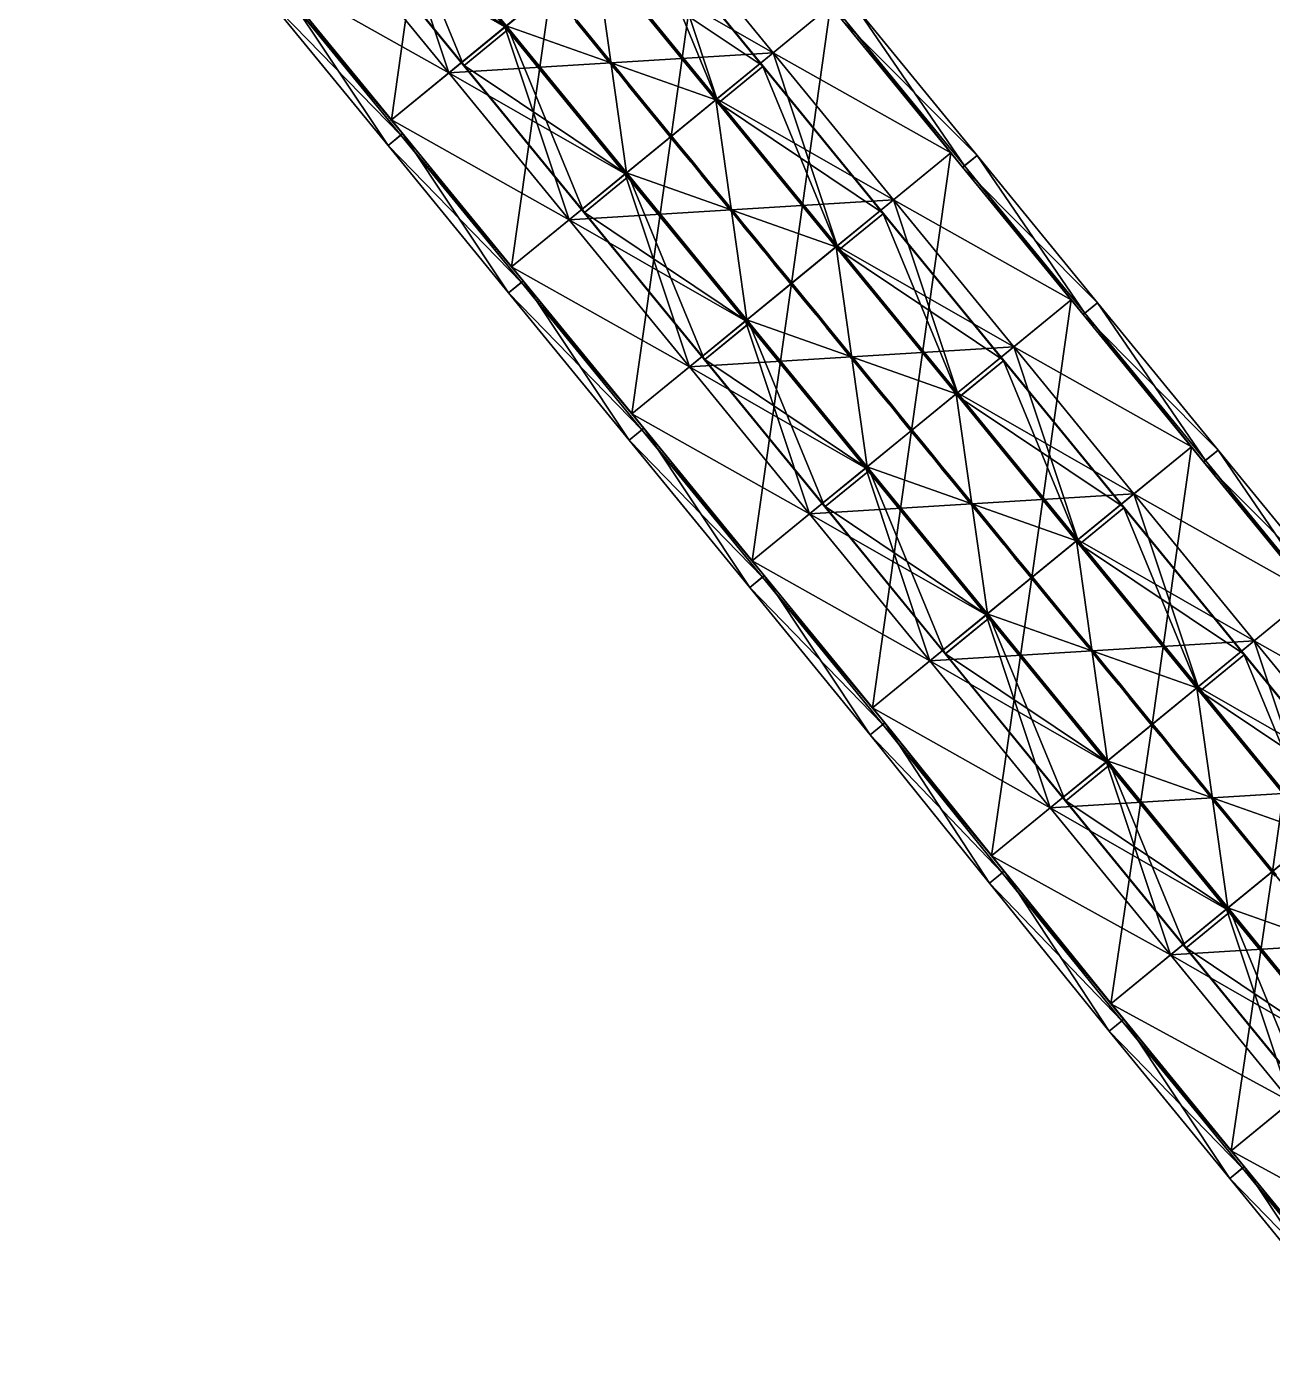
# Model space of a CAD drawing. Header units: metres. Extents: x 84843 to 90196, y 2281619 to 2289011.
# Drawn here: x 86526.59 to 86564.4, y 2288013.3 to 2288053.44 of the extents above; entities that cross this region are included whole.
import ezdxf

# ---------------------------------------------------------------- set-up
doc = ezdxf.new("R2010")
doc.units = ezdxf.units.M
doc.layers.add('Alle objekter', color=41, linetype='Continuous')
doc.layers.add('Brudetalj', color=7, linetype='Continuous', true_color=0xcacaca)
doc.layers.add('Linje - 1', color=5, linetype='Continuous', lineweight=200)

msp = doc.modelspace()

# ---------------------------------------------------------------- linework, layer by layer
at = {"layer": 'Linje - 1'}
msp.add_polyline3d([(86564.501, 2288027.678, 30.882), (86564.185, 2288028.065, 30.869), (86563.868, 2288028.452, 30.857), (86563.551, 2288028.839, 30.844), (86563.235, 2288029.226, 30.831), (86562.918, 2288029.613, 30.819), (86562.601, 2288030, 30.806), (86562.285, 2288030.387, 30.794), (86561.968, 2288030.774, 30.781), (86561.651, 2288031.161, 30.768), (86561.335, 2288031.548, 30.756), (86561.018, 2288031.935, 30.743), (86560.701, 2288032.321, 30.731), (86560.385, 2288032.708, 30.718), (86560.068, 2288033.095, 30.705), (86559.751, 2288033.482, 30.693), (86559.435, 2288033.869, 30.68), (86559.118, 2288034.256, 30.668), (86558.801, 2288034.643, 30.655), (86558.485, 2288035.03, 30.642), (86558.168, 2288035.417, 30.63), (86557.851, 2288035.804, 30.617), (86557.535, 2288036.191, 30.605), (86557.218, 2288036.578, 30.592), (86556.901, 2288036.965, 30.579), (86556.585, 2288037.352, 30.567), (86556.268, 2288037.739, 30.554), (86555.951, 2288038.126, 30.542), (86555.635, 2288038.513, 30.529), (86555.318, 2288038.9, 30.516), (86555.001, 2288039.286, 30.504), (86554.685, 2288039.673, 30.491), (86554.368, 2288040.06, 30.479), (86554.051, 2288040.447, 30.466), (86553.735, 2288040.834, 30.453), (86553.418, 2288041.221, 30.441), (86553.101, 2288041.608, 30.428), (86552.785, 2288041.995, 30.416), (86552.468, 2288042.382, 30.403), (86552.151, 2288042.769, 30.39), (86551.835, 2288043.156, 30.378), (86551.518, 2288043.543, 30.365), (86551.201, 2288043.93, 30.353), (86550.885, 2288044.317, 30.34), (86550.568, 2288044.704, 30.327), (86550.251, 2288045.091, 30.315), (86549.935, 2288045.478, 30.302), (86549.618, 2288045.864, 30.29), (86549.301, 2288046.251, 30.277), (86548.985, 2288046.638, 30.264), (86548.668, 2288047.025, 30.252), (86548.351, 2288047.412, 30.239), (86548.035, 2288047.799, 30.227), (86547.718, 2288048.186, 30.214), (86547.401, 2288048.573, 30.201), (86547.085, 2288048.96, 30.189), (86546.768, 2288049.347, 30.176), (86546.451, 2288049.734, 30.164), (86546.135, 2288050.121, 30.151), (86545.818, 2288050.508, 30.138), (86545.501, 2288050.895, 30.126), (86545.185, 2288051.282, 30.113), (86544.868, 2288051.669, 30.101), (86544.551, 2288052.056, 30.088), (86544.235, 2288052.442, 30.075), (86543.918, 2288052.829, 30.063), (86543.601, 2288053.216, 30.05), (86543.285, 2288053.603, 30.038)], dxfattribs=at)

# ---------------------------------------------------------------- meshes
at = {"layer": 'Alle objekter'}
mesh = msp.add_polyface(dxfattribs=at)
corners = [(86539.405, 2288052.028, 29.406), (86535.756, 2288056.488, 29.261), (86535.756, 2288056.487, 29.236), (86539.406, 2288052.027, 29.381), (86537.458, 2288057.881, 29.261), (86537.459, 2288057.88, 29.236), (86541.108, 2288053.421, 29.406), (86541.108, 2288053.421, 29.381)]
mesh.append_faces([[corners[k] for k in face] for face in [(0, 1, 2), (0, 2, 3), (1, 4, 5), (1, 5, 2), (4, 6, 7), (4, 7, 5), (6, 0, 3), (6, 3, 7), (5, 7, 3), (5, 3, 2), (6, 4, 1), (6, 1, 0)]])
mesh = msp.add_polyface(dxfattribs=at)
corners = [(86539.874, 2288052.256, 29.4), (86536.223, 2288056.718, 29.255), (86536.211, 2288056.708, 29.249), (86539.863, 2288052.247, 29.394), (86537.577, 2288057.826, 24.782), (86537.566, 2288057.817, 24.776), (86541.229, 2288053.365, 24.927), (86541.217, 2288053.355, 24.922)]
mesh.append_faces([[corners[k] for k in face] for face in [(0, 1, 2), (0, 2, 3), (1, 4, 5), (1, 5, 2), (4, 6, 7), (4, 7, 5), (6, 0, 3), (6, 3, 7), (5, 7, 3), (5, 3, 2), (6, 4, 1), (6, 1, 0)]])
mesh = msp.add_polyface(dxfattribs=at)
corners = [(86549.246, 2288052.635, 29.552), (86547.544, 2288051.242, 29.552), (86547.544, 2288051.241, 29.527), (86549.246, 2288052.634, 29.527), (86543.894, 2288055.701, 29.406), (86543.894, 2288055.701, 29.381), (86545.596, 2288057.095, 29.406), (86545.597, 2288057.094, 29.381)]
mesh.append_faces([[corners[k] for k in face] for face in [(0, 1, 2), (0, 2, 3), (1, 4, 5), (1, 5, 2), (4, 6, 7), (4, 7, 5), (6, 0, 3), (6, 3, 7), (5, 7, 3), (5, 3, 2), (6, 4, 1), (6, 1, 0)]])
mesh = msp.add_polyface(dxfattribs=at)
corners = [(86548.931, 2288052.218, 29.545), (86547.577, 2288051.11, 25.073), (86547.589, 2288051.119, 25.067), (86548.943, 2288052.228, 29.539), (86543.926, 2288055.572, 24.927), (86543.937, 2288055.581, 24.922), (86545.28, 2288056.68, 29.4), (86545.292, 2288056.689, 29.394)]
mesh.append_faces([[corners[k] for k in face] for face in [(0, 1, 2), (0, 2, 3), (1, 4, 5), (1, 5, 2), (4, 6, 7), (4, 7, 5), (6, 0, 3), (6, 3, 7), (5, 7, 3), (5, 3, 2), (6, 4, 1), (6, 1, 0)]])
mesh = msp.add_polyface(dxfattribs=at)
corners = [(86544.796, 2288048.993, 25.082), (86541.147, 2288053.453, 24.936), (86541.147, 2288053.452, 24.906), (86544.797, 2288048.993, 25.052), (86543.855, 2288055.67, 24.936), (86543.856, 2288055.669, 24.906), (86547.505, 2288051.21, 25.082), (86547.505, 2288051.209, 25.052)]
mesh.append_faces([[corners[k] for k in face] for face in [(0, 1, 2), (0, 2, 3), (1, 4, 5), (1, 5, 2), (4, 6, 7), (4, 7, 5), (6, 0, 3), (6, 3, 7), (5, 7, 3), (5, 3, 2), (6, 4, 1), (6, 1, 0)]])
mesh = msp.add_polyface(dxfattribs=at)
corners = [(86543.055, 2288047.568, 29.552), (86539.405, 2288052.028, 29.406), (86539.406, 2288052.027, 29.381), (86543.055, 2288047.568, 29.527), (86541.108, 2288053.421, 29.406), (86541.108, 2288053.421, 29.381), (86544.758, 2288048.962, 29.552), (86544.758, 2288048.961, 29.527)]
mesh.append_faces([[corners[k] for k in face] for face in [(0, 1, 2), (0, 2, 3), (1, 4, 5), (1, 5, 2), (4, 6, 7), (4, 7, 5), (6, 0, 3), (6, 3, 7), (5, 7, 3), (5, 3, 2), (6, 4, 1), (6, 1, 0)]])
mesh = msp.add_polyface(dxfattribs=at)
corners = [(86543.526, 2288047.795, 29.545), (86539.874, 2288052.256, 29.4), (86539.863, 2288052.247, 29.394), (86543.514, 2288047.785, 29.539), (86541.229, 2288053.365, 24.927), (86541.217, 2288053.355, 24.922), (86544.88, 2288048.903, 25.073), (86544.868, 2288048.893, 25.067)]
mesh.append_faces([[corners[k] for k in face] for face in [(0, 1, 2), (0, 2, 3), (1, 4, 5), (1, 5, 2), (4, 6, 7), (4, 7, 5), (6, 0, 3), (6, 3, 7), (5, 7, 3), (5, 3, 2), (6, 4, 1), (6, 1, 0)]])
mesh = msp.add_polyface(dxfattribs=at)
corners = [(86552.896, 2288048.175, 29.697), (86551.193, 2288046.782, 29.697), (86551.194, 2288046.781, 29.672), (86552.896, 2288048.175, 29.672), (86547.544, 2288051.242, 29.552), (86547.544, 2288051.241, 29.527), (86549.246, 2288052.635, 29.552), (86549.246, 2288052.634, 29.527)]
mesh.append_faces([[corners[k] for k in face] for face in [(0, 1, 2), (0, 2, 3), (1, 4, 5), (1, 5, 2), (4, 6, 7), (4, 7, 5), (6, 0, 3), (6, 3, 7), (5, 7, 3), (5, 3, 2), (6, 4, 1), (6, 1, 0)]])
mesh = msp.add_polyface(dxfattribs=at)
corners = [(86552.583, 2288047.757, 29.69), (86551.228, 2288046.648, 25.218), (86551.24, 2288046.658, 25.212), (86552.594, 2288047.766, 29.685), (86547.577, 2288051.11, 25.073), (86547.589, 2288051.119, 25.067), (86548.931, 2288052.218, 29.545), (86548.943, 2288052.228, 29.539)]
mesh.append_faces([[corners[k] for k in face] for face in [(0, 1, 2), (0, 2, 3), (1, 4, 5), (1, 5, 2), (4, 6, 7), (4, 7, 5), (6, 0, 3), (6, 3, 7), (5, 7, 3), (5, 3, 2), (6, 4, 1), (6, 1, 0)]])
mesh = msp.add_polyface(dxfattribs=at)
corners = [(86548.446, 2288044.534, 25.227), (86544.796, 2288048.993, 25.082), (86544.797, 2288048.993, 25.052), (86548.446, 2288044.533, 25.197), (86547.505, 2288051.21, 25.082), (86547.505, 2288051.209, 25.052), (86551.154, 2288046.75, 25.227), (86551.155, 2288046.75, 25.197)]
mesh.append_faces([[corners[k] for k in face] for face in [(0, 1, 2), (0, 2, 3), (1, 4, 5), (1, 5, 2), (4, 6, 7), (4, 7, 5), (6, 0, 3), (6, 3, 7), (5, 7, 3), (5, 3, 2), (6, 4, 1), (6, 1, 0)]])
mesh = msp.add_polyface(dxfattribs=at)
corners = [(86546.705, 2288043.109, 29.697), (86543.055, 2288047.568, 29.552), (86543.055, 2288047.568, 29.527), (86546.705, 2288043.108, 29.672), (86544.758, 2288048.962, 29.552), (86544.758, 2288048.961, 29.527), (86548.407, 2288044.502, 29.697), (86548.408, 2288044.501, 29.672)]
mesh.append_faces([[corners[k] for k in face] for face in [(0, 1, 2), (0, 2, 3), (1, 4, 5), (1, 5, 2), (4, 6, 7), (4, 7, 5), (6, 0, 3), (6, 3, 7), (5, 7, 3), (5, 3, 2), (6, 4, 1), (6, 1, 0)]])
mesh = msp.add_polyface(dxfattribs=at)
corners = [(86547.177, 2288043.333, 29.69), (86543.526, 2288047.795, 29.545), (86543.514, 2288047.785, 29.539), (86547.165, 2288043.323, 29.685), (86544.88, 2288048.903, 25.073), (86544.868, 2288048.893, 25.067), (86548.531, 2288044.441, 25.218), (86548.52, 2288044.432, 25.212)]
mesh.append_faces([[corners[k] for k in face] for face in [(0, 1, 2), (0, 2, 3), (1, 4, 5), (1, 5, 2), (4, 6, 7), (4, 7, 5), (6, 0, 3), (6, 3, 7), (5, 7, 3), (5, 3, 2), (6, 4, 1), (6, 1, 0)]])
mesh = msp.add_polyface(dxfattribs=at)
corners = [(86556.545, 2288043.716, 29.842), (86554.843, 2288042.322, 29.842), (86554.843, 2288042.322, 29.817), (86556.546, 2288043.715, 29.817), (86551.193, 2288046.782, 29.697), (86551.194, 2288046.781, 29.672), (86552.896, 2288048.175, 29.697), (86552.896, 2288048.175, 29.672)]
mesh.append_faces([[corners[k] for k in face] for face in [(0, 1, 2), (0, 2, 3), (1, 4, 5), (1, 5, 2), (4, 6, 7), (4, 7, 5), (6, 0, 3), (6, 3, 7), (5, 7, 3), (5, 3, 2), (6, 4, 1), (6, 1, 0)]])
mesh = msp.add_polyface(dxfattribs=at)
corners = [(86556.234, 2288043.295, 29.836), (86554.88, 2288042.187, 25.363), (86554.891, 2288042.196, 25.357), (86556.246, 2288043.304, 29.83), (86551.228, 2288046.648, 25.218), (86551.24, 2288046.658, 25.212), (86552.583, 2288047.757, 29.69), (86552.594, 2288047.766, 29.685)]
mesh.append_faces([[corners[k] for k in face] for face in [(0, 1, 2), (0, 2, 3), (1, 4, 5), (1, 5, 2), (4, 6, 7), (4, 7, 5), (6, 0, 3), (6, 3, 7), (5, 7, 3), (5, 3, 2), (6, 4, 1), (6, 1, 0)]])
mesh = msp.add_polyface(dxfattribs=at)
corners = [(86552.096, 2288040.074, 25.372), (86548.446, 2288044.534, 25.227), (86548.446, 2288044.533, 25.197), (86552.096, 2288040.073, 25.342), (86551.154, 2288046.75, 25.227), (86551.155, 2288046.75, 25.197), (86554.804, 2288042.291, 25.372), (86554.805, 2288042.29, 25.342)]
mesh.append_faces([[corners[k] for k in face] for face in [(0, 1, 2), (0, 2, 3), (1, 4, 5), (1, 5, 2), (4, 6, 7), (4, 7, 5), (6, 0, 3), (6, 3, 7), (5, 7, 3), (5, 3, 2), (6, 4, 1), (6, 1, 0)]])
mesh = msp.add_polyface(dxfattribs=at)
corners = [(86550.354, 2288038.649, 29.842), (86546.705, 2288043.109, 29.697), (86546.705, 2288043.108, 29.672), (86550.355, 2288038.649, 29.817), (86548.407, 2288044.502, 29.697), (86548.408, 2288044.501, 29.672), (86552.057, 2288040.042, 29.842), (86552.057, 2288040.042, 29.817)]
mesh.append_faces([[corners[k] for k in face] for face in [(0, 1, 2), (0, 2, 3), (1, 4, 5), (1, 5, 2), (4, 6, 7), (4, 7, 5), (6, 0, 3), (6, 3, 7), (5, 7, 3), (5, 3, 2), (6, 4, 1), (6, 1, 0)]])
mesh = msp.add_polyface(dxfattribs=at)
corners = [(86550.828, 2288038.871, 29.836), (86547.177, 2288043.333, 29.69), (86547.165, 2288043.323, 29.685), (86550.817, 2288038.862, 29.83), (86548.531, 2288044.441, 25.218), (86548.52, 2288044.432, 25.212), (86552.183, 2288039.979, 25.363), (86552.171, 2288039.97, 25.357)]
mesh.append_faces([[corners[k] for k in face] for face in [(0, 1, 2), (0, 2, 3), (1, 4, 5), (1, 5, 2), (4, 6, 7), (4, 7, 5), (6, 0, 3), (6, 3, 7), (5, 7, 3), (5, 3, 2), (6, 4, 1), (6, 1, 0)]])
mesh = msp.add_polyface(dxfattribs=at)
corners = [(86560.195, 2288039.256, 29.987), (86558.492, 2288037.863, 29.987), (86558.493, 2288037.862, 29.962), (86560.195, 2288039.255, 29.962), (86554.843, 2288042.322, 29.842), (86554.843, 2288042.322, 29.817), (86556.545, 2288043.716, 29.842), (86556.546, 2288043.715, 29.817)]
mesh.append_faces([[corners[k] for k in face] for face in [(0, 1, 2), (0, 2, 3), (1, 4, 5), (1, 5, 2), (4, 6, 7), (4, 7, 5), (6, 0, 3), (6, 3, 7), (5, 7, 3), (5, 3, 2), (6, 4, 1), (6, 1, 0)]])
mesh = msp.add_polyface(dxfattribs=at)
corners = [(86559.885, 2288038.833, 29.981), (86558.531, 2288037.725, 25.509), (86558.543, 2288037.734, 25.503), (86559.897, 2288038.843, 29.975), (86554.88, 2288042.187, 25.363), (86554.891, 2288042.196, 25.357), (86556.234, 2288043.295, 29.836), (86556.246, 2288043.304, 29.83)]
mesh.append_faces([[corners[k] for k in face] for face in [(0, 1, 2), (0, 2, 3), (1, 4, 5), (1, 5, 2), (4, 6, 7), (4, 7, 5), (6, 0, 3), (6, 3, 7), (5, 7, 3), (5, 3, 2), (6, 4, 1), (6, 1, 0)]])
mesh = msp.add_polyface(dxfattribs=at)
corners = [(86555.745, 2288035.614, 25.517), (86552.096, 2288040.074, 25.372), (86552.096, 2288040.073, 25.342), (86555.746, 2288035.614, 25.487), (86554.804, 2288042.291, 25.372), (86554.805, 2288042.29, 25.342), (86558.454, 2288037.831, 25.517), (86558.454, 2288037.83, 25.487)]
mesh.append_faces([[corners[k] for k in face] for face in [(0, 1, 2), (0, 2, 3), (1, 4, 5), (1, 5, 2), (4, 6, 7), (4, 7, 5), (6, 0, 3), (6, 3, 7), (5, 7, 3), (5, 3, 2), (6, 4, 1), (6, 1, 0)]])
mesh = msp.add_polyface(dxfattribs=at)
corners = [(86554.004, 2288034.189, 29.987), (86550.354, 2288038.649, 29.842), (86550.355, 2288038.649, 29.817), (86554.004, 2288034.189, 29.962), (86552.057, 2288040.042, 29.842), (86552.057, 2288040.042, 29.817), (86555.707, 2288035.583, 29.987), (86555.707, 2288035.582, 29.962)]
mesh.append_faces([[corners[k] for k in face] for face in [(0, 1, 2), (0, 2, 3), (1, 4, 5), (1, 5, 2), (4, 6, 7), (4, 7, 5), (6, 0, 3), (6, 3, 7), (5, 7, 3), (5, 3, 2), (6, 4, 1), (6, 1, 0)]])
mesh = msp.add_polyface(dxfattribs=at)
corners = [(86554.48, 2288034.409, 29.981), (86550.828, 2288038.871, 29.836), (86550.817, 2288038.862, 29.83), (86554.468, 2288034.4, 29.975), (86552.183, 2288039.979, 25.363), (86552.171, 2288039.97, 25.357), (86555.834, 2288035.518, 25.509), (86555.822, 2288035.508, 25.503)]
mesh.append_faces([[corners[k] for k in face] for face in [(0, 1, 2), (0, 2, 3), (1, 4, 5), (1, 5, 2), (4, 6, 7), (4, 7, 5), (6, 0, 3), (6, 3, 7), (5, 7, 3), (5, 3, 2), (6, 4, 1), (6, 1, 0)]])
mesh = msp.add_polyface(dxfattribs=at)
corners = [(86563.845, 2288034.796, 30.133), (86562.142, 2288033.403, 30.133), (86562.143, 2288033.403, 30.108), (86563.845, 2288034.796, 30.108), (86558.492, 2288037.863, 29.987), (86558.493, 2288037.862, 29.962), (86560.195, 2288039.256, 29.987), (86560.195, 2288039.255, 29.962)]
mesh.append_faces([[corners[k] for k in face] for face in [(0, 1, 2), (0, 2, 3), (1, 4, 5), (1, 5, 2), (4, 6, 7), (4, 7, 5), (6, 0, 3), (6, 3, 7), (5, 7, 3), (5, 3, 2), (6, 4, 1), (6, 1, 0)]])
mesh = msp.add_polyface(dxfattribs=at)
corners = [(86563.537, 2288034.372, 30.126), (86562.182, 2288033.263, 25.654), (86562.194, 2288033.273, 25.648), (86563.548, 2288034.381, 30.12), (86558.531, 2288037.725, 25.509), (86558.543, 2288037.734, 25.503), (86559.885, 2288038.833, 29.981), (86559.897, 2288038.843, 29.975)]
mesh.append_faces([[corners[k] for k in face] for face in [(0, 1, 2), (0, 2, 3), (1, 4, 5), (1, 5, 2), (4, 6, 7), (4, 7, 5), (6, 0, 3), (6, 3, 7), (5, 7, 3), (5, 3, 2), (6, 4, 1), (6, 1, 0)]])
mesh = msp.add_polyface(dxfattribs=at)
corners = [(86559.395, 2288031.155, 25.663), (86555.745, 2288035.614, 25.517), (86555.746, 2288035.614, 25.487), (86559.395, 2288031.154, 25.633), (86558.454, 2288037.831, 25.517), (86558.454, 2288037.83, 25.487), (86562.103, 2288033.371, 25.663), (86562.104, 2288033.371, 25.633)]
mesh.append_faces([[corners[k] for k in face] for face in [(0, 1, 2), (0, 2, 3), (1, 4, 5), (1, 5, 2), (4, 6, 7), (4, 7, 5), (6, 0, 3), (6, 3, 7), (5, 7, 3), (5, 3, 2), (6, 4, 1), (6, 1, 0)]])
mesh = msp.add_polyface(dxfattribs=at)
corners = [(86557.654, 2288029.73, 30.133), (86554.004, 2288034.189, 29.987), (86554.004, 2288034.189, 29.962), (86557.654, 2288029.729, 30.108), (86555.707, 2288035.583, 29.987), (86555.707, 2288035.582, 29.962), (86559.356, 2288031.123, 30.133), (86559.357, 2288031.123, 30.108)]
mesh.append_faces([[corners[k] for k in face] for face in [(0, 1, 2), (0, 2, 3), (1, 4, 5), (1, 5, 2), (4, 6, 7), (4, 7, 5), (6, 0, 3), (6, 3, 7), (5, 7, 3), (5, 3, 2), (6, 4, 1), (6, 1, 0)]])
mesh = msp.add_polyface(dxfattribs=at)
corners = [(86558.131, 2288029.948, 30.126), (86554.48, 2288034.409, 29.981), (86554.468, 2288034.4, 29.975), (86558.119, 2288029.938, 30.12), (86555.834, 2288035.518, 25.509), (86555.822, 2288035.508, 25.503), (86559.485, 2288031.056, 25.654), (86559.474, 2288031.046, 25.648)]
mesh.append_faces([[corners[k] for k in face] for face in [(0, 1, 2), (0, 2, 3), (1, 4, 5), (1, 5, 2), (4, 6, 7), (4, 7, 5), (6, 0, 3), (6, 3, 7), (5, 7, 3), (5, 3, 2), (6, 4, 1), (6, 1, 0)]])
mesh = msp.add_polyface(dxfattribs=at)
corners = [(86567.494, 2288030.337, 30.278), (86565.792, 2288028.943, 30.278), (86565.792, 2288028.943, 30.253), (86567.495, 2288030.336, 30.253), (86562.142, 2288033.403, 30.133), (86562.143, 2288033.403, 30.108), (86563.845, 2288034.796, 30.133), (86563.845, 2288034.796, 30.108)]
mesh.append_faces([[corners[k] for k in face] for face in [(0, 1, 2), (0, 2, 3), (1, 4, 5), (1, 5, 2), (4, 6, 7), (4, 7, 5), (6, 0, 3), (6, 3, 7), (5, 7, 3), (5, 3, 2), (6, 4, 1), (6, 1, 0)]])
mesh = msp.add_polyface(dxfattribs=at)
corners = [(86567.188, 2288029.91, 30.272), (86565.834, 2288028.802, 25.799), (86565.845, 2288028.811, 25.793), (86567.2, 2288029.919, 30.266), (86562.182, 2288033.263, 25.654), (86562.194, 2288033.273, 25.648), (86563.537, 2288034.372, 30.126), (86563.548, 2288034.381, 30.12)]
mesh.append_faces([[corners[k] for k in face] for face in [(0, 1, 2), (0, 2, 3), (1, 4, 5), (1, 5, 2), (4, 6, 7), (4, 7, 5), (6, 0, 3), (6, 3, 7), (5, 7, 3), (5, 3, 2), (6, 4, 1), (6, 1, 0)]])
mesh = msp.add_polyface(dxfattribs=at)
corners = [(86563.044, 2288026.695, 25.808), (86559.395, 2288031.155, 25.663), (86559.395, 2288031.154, 25.633), (86563.045, 2288026.695, 25.778), (86562.103, 2288033.371, 25.663), (86562.104, 2288033.371, 25.633), (86565.753, 2288028.912, 25.808), (86565.754, 2288028.911, 25.778)]
mesh.append_faces([[corners[k] for k in face] for face in [(0, 1, 2), (0, 2, 3), (1, 4, 5), (1, 5, 2), (4, 6, 7), (4, 7, 5), (6, 0, 3), (6, 3, 7), (5, 7, 3), (5, 3, 2), (6, 4, 1), (6, 1, 0)]])
mesh = msp.add_polyface(dxfattribs=at)
corners = [(86561.303, 2288025.27, 30.278), (86557.654, 2288029.73, 30.133), (86557.654, 2288029.729, 30.108), (86561.304, 2288025.27, 30.253), (86559.356, 2288031.123, 30.133), (86559.357, 2288031.123, 30.108), (86563.006, 2288026.663, 30.278), (86563.006, 2288026.663, 30.253)]
mesh.append_faces([[corners[k] for k in face] for face in [(0, 1, 2), (0, 2, 3), (1, 4, 5), (1, 5, 2), (4, 6, 7), (4, 7, 5), (6, 0, 3), (6, 3, 7), (5, 7, 3), (5, 3, 2), (6, 4, 1), (6, 1, 0)]])
mesh = msp.add_polyface(dxfattribs=at)
corners = [(86561.782, 2288025.486, 30.272), (86558.131, 2288029.948, 30.126), (86558.119, 2288029.938, 30.12), (86561.771, 2288025.476, 30.266), (86559.485, 2288031.056, 25.654), (86559.474, 2288031.046, 25.648), (86563.137, 2288026.594, 25.799), (86563.125, 2288026.585, 25.793)]
mesh.append_faces([[corners[k] for k in face] for face in [(0, 1, 2), (0, 2, 3), (1, 4, 5), (1, 5, 2), (4, 6, 7), (4, 7, 5), (6, 0, 3), (6, 3, 7), (5, 7, 3), (5, 3, 2), (6, 4, 1), (6, 1, 0)]])
mesh = msp.add_polyface(dxfattribs=at)
corners = [(86566.694, 2288022.235, 25.953), (86563.044, 2288026.695, 25.808), (86563.045, 2288026.695, 25.778), (86566.695, 2288022.235, 25.923), (86565.753, 2288028.912, 25.808), (86565.754, 2288028.911, 25.778), (86569.403, 2288024.452, 25.953), (86569.403, 2288024.452, 25.923)]
mesh.append_faces([[corners[k] for k in face] for face in [(0, 1, 2), (0, 2, 3), (1, 4, 5), (1, 5, 2), (4, 6, 7), (4, 7, 5), (6, 0, 3), (6, 3, 7), (5, 7, 3), (5, 3, 2), (6, 4, 1), (6, 1, 0)]])
mesh = msp.add_polyface(dxfattribs=at)
corners = [(86564.953, 2288020.81, 30.423), (86561.303, 2288025.27, 30.278), (86561.304, 2288025.27, 30.253), (86564.953, 2288020.81, 30.398), (86563.006, 2288026.663, 30.278), (86563.006, 2288026.663, 30.253), (86566.655, 2288022.204, 30.423), (86566.656, 2288022.203, 30.398)]
mesh.append_faces([[corners[k] for k in face] for face in [(0, 1, 2), (0, 2, 3), (1, 4, 5), (1, 5, 2), (4, 6, 7), (4, 7, 5), (6, 0, 3), (6, 3, 7), (5, 7, 3), (5, 3, 2), (6, 4, 1), (6, 1, 0)]])
mesh = msp.add_polyface(dxfattribs=at)
corners = [(86565.434, 2288021.024, 30.417), (86561.782, 2288025.486, 30.272), (86561.771, 2288025.476, 30.266), (86565.422, 2288021.015, 30.411), (86563.137, 2288026.594, 25.799), (86563.125, 2288026.585, 25.793), (86566.788, 2288022.133, 25.944), (86566.776, 2288022.123, 25.939)]
mesh.append_faces([[corners[k] for k in face] for face in [(0, 1, 2), (0, 2, 3), (1, 4, 5), (1, 5, 2), (4, 6, 7), (4, 7, 5), (6, 0, 3), (6, 3, 7), (5, 7, 3), (5, 3, 2), (6, 4, 1), (6, 1, 0)]])
at = {"layer": 'Brudetalj'}
mesh = msp.add_polyface(dxfattribs=at)
corners = [(86531.552, 2288067.94, 29.471), (86536.389, 2288071.898, 29.313), (86532.739, 2288076.358, 29.168), (86536.389, 2288071.898, 29.013), (86532.739, 2288076.358, 28.868), (86534.648, 2288070.473, 28.971), (86530.998, 2288074.933, 28.826), (86535.202, 2288063.48, 29.616), (86540.039, 2288067.439, 29.459), (86540.039, 2288067.439, 29.159), (86538.297, 2288066.014, 29.116), (86528.457, 2288065.407, 28.971), (86538.851, 2288059.021, 29.761), (86543.688, 2288062.979, 29.604), (86543.688, 2288062.979, 29.304), (86541.947, 2288061.554, 29.261), (86535.756, 2288056.487, 29.261), (86532.106, 2288060.947, 29.116), (86534.015, 2288055.062, 29.304), (86530.365, 2288059.522, 29.159), (86534.015, 2288055.062, 29.604), (86542.501, 2288054.561, 29.906), (86547.338, 2288058.519, 29.749), (86547.338, 2288058.519, 29.449), (86545.597, 2288057.094, 29.406), (86539.406, 2288052.028, 29.406), (86537.664, 2288050.603, 29.749), (86550.988, 2288054.06, 29.894), (86550.988, 2288054.06, 29.594)]
mesh.append_faces([[corners[k] for k in face] for face in [(0, 1, 2), (1, 3, 4), (1, 4, 2), (3, 5, 6), (7, 8, 1), (7, 1, 0), (8, 9, 3), (8, 3, 1), (9, 10, 5), (9, 5, 3), (10, 11, 5), (12, 13, 8), (12, 8, 7), (13, 14, 9), (13, 9, 8), (14, 15, 10), (14, 10, 9), (15, 16, 17), (15, 17, 10), (16, 18, 19), (20, 12, 7), (21, 22, 13), (21, 13, 12), (22, 23, 14), (22, 14, 13), (23, 24, 15), (23, 15, 14), (24, 25, 16), (24, 16, 15), (26, 12, 20), (27, 28, 23), (27, 23, 22), (28, 24, 23)]])
mesh = msp.add_polyface(dxfattribs=at)
corners = [(86540.365, 2288067.039, 29.472), (86540.365, 2288067.039, 29.652), (86536.708, 2288071.508, 29.506), (86536.708, 2288071.508, 29.326), (86540.42, 2288067.084, 29.722), (86536.762, 2288071.552, 29.576), (86540.807, 2288067.4, 29.742), (86537.149, 2288071.869, 29.596), (86540.807, 2288067.4, 29.072), (86537.149, 2288071.869, 28.926), (86540.365, 2288067.039, 29.122), (86536.708, 2288071.508, 28.976), (86544.023, 2288062.57, 29.617), (86544.023, 2288062.57, 29.797), (86544.077, 2288062.615, 29.867), (86544.464, 2288062.931, 29.887), (86544.464, 2288062.931, 29.217), (86544.023, 2288062.57, 29.267), (86547.68, 2288058.101, 29.763), (86547.68, 2288058.101, 29.943), (86547.734, 2288058.146, 30.013), (86548.121, 2288058.462, 30.033), (86548.121, 2288058.462, 29.363), (86547.68, 2288058.101, 29.413), (86551.337, 2288053.632, 29.908), (86551.337, 2288053.632, 30.088), (86551.391, 2288053.677, 30.158), (86551.778, 2288053.993, 30.178), (86551.778, 2288053.993, 29.508), (86551.337, 2288053.632, 29.558), (86554.994, 2288049.164, 30.054), (86554.994, 2288049.164, 30.234), (86555.049, 2288049.208, 30.304), (86555.435, 2288049.525, 30.324), (86555.435, 2288049.525, 29.654), (86554.994, 2288049.164, 29.704), (86559.093, 2288045.056, 30.469)]
mesh.append_faces([[corners[k] for k in face] for face in [(0, 1, 2), (0, 2, 3), (1, 4, 5), (4, 6, 7), (6, 8, 9), (8, 10, 11), (10, 0, 3), (12, 13, 1), (12, 1, 0), (13, 14, 4), (13, 4, 1), (14, 15, 6), (14, 6, 4), (15, 16, 8), (15, 8, 6), (16, 17, 10), (16, 10, 8), (17, 12, 0), (17, 0, 10), (18, 19, 13), (18, 13, 12), (19, 20, 14), (19, 14, 13), (20, 21, 15), (20, 15, 14), (21, 22, 16), (21, 16, 15), (22, 23, 17), (22, 17, 16), (23, 18, 12), (23, 12, 17), (24, 25, 19), (24, 19, 18), (25, 26, 20), (25, 20, 19), (26, 27, 21), (26, 21, 20), (27, 28, 22), (27, 22, 21), (28, 29, 23), (28, 23, 22), (29, 24, 18), (29, 18, 23), (30, 31, 25), (30, 25, 24), (31, 32, 26), (31, 26, 25), (32, 33, 27), (32, 27, 26), (33, 34, 28), (33, 28, 27), (34, 35, 29), (34, 29, 28), (35, 30, 24), (35, 24, 29), (36, 34, 33)]])
mesh = msp.add_polyface(dxfattribs=at)
corners = [(86527.035, 2288063.592, 29.506), (86530.692, 2288059.123, 29.652), (86530.692, 2288059.123, 29.472), (86526.98, 2288063.547, 29.576), (86530.638, 2288059.078, 29.722), (86526.593, 2288063.231, 29.596), (86530.251, 2288058.762, 29.742), (86526.593, 2288063.231, 28.926), (86530.251, 2288058.762, 29.072), (86527.035, 2288063.592, 28.976), (86530.692, 2288059.123, 29.122), (86527.035, 2288063.592, 29.326), (86534.349, 2288054.654, 29.797), (86534.349, 2288054.654, 29.617), (86534.295, 2288054.609, 29.867), (86533.908, 2288054.293, 29.887), (86533.908, 2288054.293, 29.217), (86534.349, 2288054.654, 29.267), (86538.006, 2288050.185, 29.943), (86538.006, 2288050.185, 29.763), (86537.952, 2288050.14, 30.013), (86537.565, 2288049.824, 30.033), (86537.565, 2288049.824, 29.363), (86538.006, 2288050.185, 29.413), (86541.664, 2288045.716, 30.088), (86541.664, 2288045.716, 29.908), (86541.609, 2288045.672, 30.158), (86541.222, 2288045.355, 30.178), (86541.222, 2288045.355, 29.508), (86541.664, 2288045.716, 29.558), (86545.321, 2288041.247, 30.234), (86545.321, 2288041.247, 30.054), (86545.267, 2288041.203, 30.304), (86544.88, 2288040.886, 30.324), (86544.88, 2288040.886, 29.654), (86545.321, 2288041.247, 29.704), (86548.978, 2288036.778, 29.849)]
mesh.append_faces([[corners[k] for k in face] for face in [(0, 1, 2), (3, 4, 1), (5, 6, 4), (7, 8, 6), (7, 6, 5), (9, 10, 8), (11, 2, 10), (1, 12, 13), (1, 13, 2), (4, 14, 12), (4, 12, 1), (6, 15, 14), (6, 14, 4), (8, 16, 15), (8, 15, 6), (10, 17, 16), (10, 16, 8), (2, 13, 17), (2, 17, 10), (12, 18, 19), (12, 19, 13), (14, 20, 18), (14, 18, 12), (15, 21, 20), (15, 20, 14), (16, 22, 21), (16, 21, 15), (17, 23, 22), (17, 22, 16), (13, 19, 23), (13, 23, 17), (18, 24, 25), (18, 25, 19), (20, 26, 24), (20, 24, 18), (21, 27, 26), (21, 26, 20), (22, 28, 27), (22, 27, 21), (23, 29, 28), (23, 28, 22), (19, 25, 29), (19, 29, 23), (24, 30, 31), (24, 31, 25), (26, 32, 30), (26, 30, 24), (27, 33, 32), (27, 32, 26), (28, 34, 33), (28, 33, 27), (29, 35, 34), (29, 34, 28), (25, 31, 35), (25, 35, 29), (31, 36, 35)]])
mesh = msp.add_polyface(dxfattribs=at)
corners = [(86539.406, 2288052.028, 29.406), (86537.664, 2288050.603, 29.449), (86534.015, 2288055.062, 29.304), (86535.756, 2288056.487, 29.261), (86537.664, 2288050.603, 29.749), (86534.015, 2288055.062, 29.604), (86542.501, 2288054.561, 29.906), (86538.851, 2288059.021, 29.761), (86546.151, 2288050.101, 30.052), (86550.988, 2288054.06, 29.894), (86547.338, 2288058.519, 29.749), (86550.988, 2288054.06, 29.594), (86549.246, 2288052.635, 29.552), (86545.597, 2288057.094, 29.406), (86543.055, 2288047.568, 29.552), (86541.314, 2288046.143, 29.594), (86541.314, 2288046.143, 29.894), (86549.8, 2288045.642, 30.197), (86554.637, 2288049.6, 30.039), (86554.637, 2288049.6, 29.739), (86552.896, 2288048.175, 29.697), (86546.705, 2288043.108, 29.697), (86544.964, 2288041.683, 30.039), (86553.45, 2288041.182, 30.342), (86558.287, 2288045.14, 30.185), (86558.287, 2288045.14, 29.885), (86556.546, 2288043.715, 29.842)]
mesh.append_faces([[corners[k] for k in face] for face in [(0, 1, 2), (0, 2, 3), (1, 4, 5), (1, 5, 2), (4, 6, 7), (8, 9, 10), (8, 10, 6), (11, 12, 13), (12, 14, 0), (12, 0, 13), (14, 15, 1), (14, 1, 0), (15, 16, 4), (15, 4, 1), (16, 8, 6), (16, 6, 4), (17, 18, 9), (17, 9, 8), (18, 19, 11), (18, 11, 9), (19, 20, 12), (19, 12, 11), (20, 21, 14), (20, 14, 12), (21, 15, 14), (22, 17, 8), (22, 8, 16), (23, 24, 18), (23, 18, 17), (24, 25, 19), (24, 19, 18), (25, 26, 20), (25, 20, 19)]])
mesh = msp.add_polyface(dxfattribs=at)
corners = [(86558.652, 2288044.695, 30.199), (86558.652, 2288044.695, 30.379), (86554.994, 2288049.164, 30.234), (86554.994, 2288049.164, 30.054), (86558.706, 2288044.739, 30.449), (86555.049, 2288049.208, 30.304), (86559.093, 2288045.056, 30.469), (86555.435, 2288049.525, 30.324), (86559.093, 2288045.056, 29.799), (86555.435, 2288049.525, 29.654), (86558.652, 2288044.695, 29.849), (86554.994, 2288049.164, 29.704), (86562.309, 2288040.226, 30.345), (86562.309, 2288040.226, 30.525), (86562.363, 2288040.27, 30.595), (86562.75, 2288040.587, 30.615), (86562.75, 2288040.587, 29.945), (86562.309, 2288040.226, 29.995), (86565.966, 2288035.757, 30.49), (86565.966, 2288035.757, 30.67), (86566.02, 2288035.801, 30.74), (86566.407, 2288036.118, 30.76), (86566.407, 2288036.118, 30.09), (86565.966, 2288035.757, 30.14), (86569.623, 2288031.288, 30.636), (86569.623, 2288031.288, 30.816), (86569.678, 2288031.332, 30.886), (86570.065, 2288031.649, 30.906), (86570.065, 2288031.649, 30.236), (86569.623, 2288031.288, 30.286), (86573.281, 2288026.819, 30.781), (86573.281, 2288026.819, 30.961), (86573.335, 2288026.863, 31.031), (86573.722, 2288027.18, 31.051), (86573.722, 2288027.18, 30.381), (86573.281, 2288026.819, 30.431)]
mesh.append_faces([[corners[k] for k in face] for face in [(0, 1, 2), (0, 2, 3), (1, 4, 5), (1, 5, 2), (4, 6, 7), (4, 7, 5), (6, 8, 9), (8, 10, 11), (8, 11, 9), (10, 0, 3), (10, 3, 11), (12, 13, 1), (12, 1, 0), (13, 14, 4), (13, 4, 1), (14, 15, 6), (14, 6, 4), (15, 16, 8), (15, 8, 6), (16, 17, 10), (16, 10, 8), (17, 12, 0), (17, 0, 10), (18, 19, 13), (18, 13, 12), (19, 20, 14), (19, 14, 13), (20, 21, 15), (20, 15, 14), (21, 22, 16), (21, 16, 15), (22, 23, 17), (22, 17, 16), (23, 18, 12), (23, 12, 17), (24, 25, 19), (24, 19, 18), (25, 26, 20), (25, 20, 19), (26, 27, 21), (26, 21, 20), (27, 28, 22), (27, 22, 21), (28, 29, 23), (28, 23, 22), (29, 24, 18), (29, 18, 23), (30, 25, 24), (31, 32, 26), (31, 26, 25), (32, 33, 27), (32, 27, 26), (33, 34, 28), (33, 28, 27), (34, 35, 29), (34, 29, 28), (35, 24, 29)]])
mesh = msp.add_polyface(dxfattribs=at)
corners = [(86546.705, 2288043.108, 29.697), (86544.964, 2288041.683, 29.739), (86541.314, 2288046.143, 29.594), (86544.964, 2288041.683, 30.039), (86541.314, 2288046.143, 29.894), (86556.546, 2288043.715, 29.842), (86550.354, 2288038.649, 29.842), (86552.896, 2288048.175, 29.697), (86548.613, 2288037.224, 29.885), (86548.613, 2288037.224, 30.185), (86553.45, 2288041.182, 30.342), (86549.8, 2288045.642, 30.197), (86557.1, 2288036.722, 30.487), (86561.936, 2288040.681, 30.33), (86558.287, 2288045.14, 30.185), (86561.936, 2288040.681, 30.03), (86558.287, 2288045.14, 29.885), (86560.195, 2288039.256, 29.987), (86554.004, 2288034.189, 29.987), (86552.263, 2288032.764, 30.03), (86552.263, 2288032.764, 30.33), (86560.749, 2288032.263, 30.633), (86565.586, 2288036.221, 30.475), (86565.586, 2288036.221, 30.175), (86563.845, 2288034.796, 30.133), (86569.236, 2288031.761, 30.62), (86569.236, 2288031.761, 30.32)]
mesh.append_faces([[corners[k] for k in face] for face in [(0, 1, 2), (1, 3, 4), (1, 4, 2), (5, 6, 0), (5, 0, 7), (6, 8, 1), (6, 1, 0), (8, 9, 3), (8, 3, 1), (9, 10, 11), (9, 11, 3), (12, 13, 14), (12, 14, 10), (13, 15, 16), (13, 16, 14), (15, 17, 5), (15, 5, 16), (17, 18, 6), (17, 6, 5), (18, 19, 8), (18, 8, 6), (19, 9, 8), (20, 12, 10), (20, 10, 9), (21, 22, 13), (21, 13, 12), (22, 23, 15), (22, 15, 13), (23, 24, 17), (23, 17, 15), (24, 18, 17), (25, 23, 22), (26, 24, 23)]])
mesh = msp.add_polyface(dxfattribs=at)
corners = [(86545.321, 2288041.247, 30.234), (86548.978, 2288036.778, 30.379), (86548.978, 2288036.778, 30.199), (86545.321, 2288041.247, 30.054), (86545.267, 2288041.203, 30.304), (86548.924, 2288036.734, 30.449), (86544.88, 2288040.886, 30.324), (86548.537, 2288036.417, 30.469), (86544.88, 2288040.886, 29.654), (86548.537, 2288036.417, 29.799), (86545.321, 2288041.247, 29.704), (86548.978, 2288036.778, 29.849), (86552.632, 2288032.307, 30.525), (86552.632, 2288032.307, 30.345), (86552.578, 2288032.262, 30.595), (86552.191, 2288031.946, 30.615), (86552.191, 2288031.946, 29.945), (86552.632, 2288032.307, 29.995), (86556.252, 2288027.807, 30.669), (86556.252, 2288027.807, 30.489), (86556.198, 2288027.763, 30.739), (86555.811, 2288027.446, 30.759), (86555.811, 2288027.446, 30.089), (86556.252, 2288027.807, 30.139), (86559.885, 2288023.318, 30.813), (86559.885, 2288023.318, 30.633), (86559.831, 2288023.274, 30.883), (86559.444, 2288022.957, 30.903), (86559.444, 2288022.957, 30.233), (86559.885, 2288023.318, 30.283), (86563.542, 2288018.849, 30.959), (86563.542, 2288018.849, 30.779), (86563.487, 2288018.804, 31.029), (86563.1, 2288018.488, 31.049), (86563.542, 2288018.849, 30.429), (86563.1, 2288018.488, 30.379)]
mesh.append_faces([[corners[k] for k in face] for face in [(0, 1, 2), (0, 2, 3), (4, 5, 1), (4, 1, 0), (6, 7, 5), (6, 5, 4), (8, 9, 7), (8, 7, 6), (10, 11, 9), (10, 9, 8), (3, 2, 11), (1, 12, 13), (1, 13, 2), (5, 14, 12), (5, 12, 1), (7, 15, 14), (7, 14, 5), (9, 16, 15), (9, 15, 7), (11, 17, 16), (11, 16, 9), (2, 13, 17), (2, 17, 11), (12, 18, 19), (12, 19, 13), (14, 20, 18), (14, 18, 12), (15, 21, 20), (15, 20, 14), (16, 22, 21), (16, 21, 15), (17, 23, 22), (17, 22, 16), (13, 19, 23), (13, 23, 17), (18, 24, 25), (18, 25, 19), (20, 26, 24), (20, 24, 18), (21, 27, 26), (21, 26, 20), (22, 28, 27), (22, 27, 21), (23, 29, 28), (23, 28, 22), (19, 25, 29), (19, 29, 23), (24, 30, 31), (24, 31, 25), (26, 32, 30), (26, 30, 24), (27, 32, 26), (28, 33, 27), (29, 34, 35), (29, 35, 28), (25, 31, 34), (25, 34, 29)]])
mesh = msp.add_polyface(dxfattribs=at)
corners = [(86552.263, 2288032.764, 30.03), (86552.263, 2288032.764, 30.33), (86548.613, 2288037.224, 30.185), (86563.845, 2288034.796, 30.133), (86557.654, 2288029.729, 30.133), (86554.004, 2288034.189, 29.987), (86555.876, 2288028.275, 30.174), (86555.876, 2288028.275, 30.474), (86560.749, 2288032.263, 30.633), (86557.1, 2288036.722, 30.487), (86564.399, 2288027.803, 30.778), (86569.236, 2288031.761, 30.62), (86565.586, 2288036.221, 30.475), (86569.236, 2288031.761, 30.32), (86567.495, 2288030.336, 30.278), (86561.303, 2288025.27, 30.278), (86559.497, 2288023.792, 30.318), (86559.497, 2288023.792, 30.618), (86568.049, 2288023.343, 30.923), (86571.144, 2288025.877, 30.423), (86564.953, 2288020.81, 30.423), (86563.146, 2288019.332, 30.463), (86563.146, 2288019.332, 30.763), (86568.603, 2288016.351, 30.568), (86566.795, 2288014.871, 30.608), (86566.795, 2288014.871, 30.908)]
mesh.append_faces([[corners[k] for k in face] for face in [(0, 1, 2), (3, 4, 5), (4, 6, 0), (4, 0, 5), (6, 7, 1), (6, 1, 0), (7, 8, 9), (7, 9, 1), (10, 11, 12), (10, 12, 8), (13, 14, 3), (14, 15, 4), (14, 4, 3), (15, 16, 6), (15, 6, 4), (16, 17, 7), (16, 7, 6), (17, 10, 8), (17, 8, 7), (18, 11, 10), (19, 20, 15), (19, 15, 14), (20, 21, 16), (20, 16, 15), (21, 22, 17), (21, 17, 16), (22, 18, 10), (22, 10, 17), (23, 24, 21), (23, 21, 20), (24, 25, 22), (24, 22, 21), (25, 18, 22)]])
mesh = msp.add_polyface(dxfattribs=at)
corners = [(86559.444, 2288022.957, 30.903), (86563.1, 2288018.488, 31.049), (86563.487, 2288018.804, 31.029), (86559.444, 2288022.957, 30.233), (86563.1, 2288018.488, 30.379), (86563.542, 2288018.849, 30.959), (86567.198, 2288014.379, 31.104), (86567.198, 2288014.379, 30.924), (86563.542, 2288018.849, 30.779), (86567.144, 2288014.335, 31.174), (86566.757, 2288014.018, 31.194), (86566.757, 2288014.018, 30.524), (86563.542, 2288018.849, 30.429), (86567.198, 2288014.379, 30.574), (86570.854, 2288009.909, 31.25), (86570.854, 2288009.909, 31.07), (86570.8, 2288009.865, 31.32), (86570.413, 2288009.548, 31.34), (86570.413, 2288009.548, 30.67), (86570.854, 2288009.909, 30.72), (86574.508, 2288005.437, 31.395), (86574.508, 2288005.437, 31.215), (86574.454, 2288005.393, 31.465), (86574.067, 2288005.076, 31.485), (86574.067, 2288005.076, 30.815), (86574.508, 2288005.437, 30.865), (86578.16, 2288000.965, 31.54), (86578.16, 2288000.965, 31.36), (86578.106, 2288000.92, 31.61), (86577.719, 2288000.604, 31.63), (86577.719, 2288000.604, 30.96), (86578.16, 2288000.965, 31.01), (86581.808, 2287996.488, 31.505), (86581.808, 2287996.488, 31.685), (86581.754, 2287996.444, 31.755), (86581.367, 2287996.127, 31.775), (86581.367, 2287996.127, 31.105), (86581.808, 2287996.488, 31.155)]
mesh.append_faces([[corners[k] for k in face] for face in [(0, 1, 2), (3, 4, 1), (5, 6, 7), (5, 7, 8), (2, 9, 6), (2, 6, 5), (1, 10, 9), (1, 9, 2), (4, 11, 10), (4, 10, 1), (12, 13, 11), (12, 11, 4), (8, 7, 13), (8, 13, 12), (6, 14, 15), (6, 15, 7), (9, 16, 14), (9, 14, 6), (10, 17, 16), (10, 16, 9), (11, 18, 17), (11, 17, 10), (13, 19, 18), (13, 18, 11), (7, 15, 19), (7, 19, 13), (14, 20, 21), (14, 21, 15), (16, 22, 20), (16, 20, 14), (17, 23, 22), (17, 22, 16), (18, 24, 23), (18, 23, 17), (19, 25, 24), (19, 24, 18), (15, 21, 25), (15, 25, 19), (20, 26, 27), (20, 27, 21), (22, 28, 26), (22, 26, 20), (23, 29, 28), (23, 28, 22), (24, 30, 29), (24, 29, 23), (25, 31, 30), (25, 30, 24), (21, 27, 31), (21, 31, 25), (26, 32, 27), (28, 33, 26), (29, 34, 28), (30, 35, 29), (31, 36, 30), (27, 37, 31)]])

doc.saveas('drawing.dxf')
